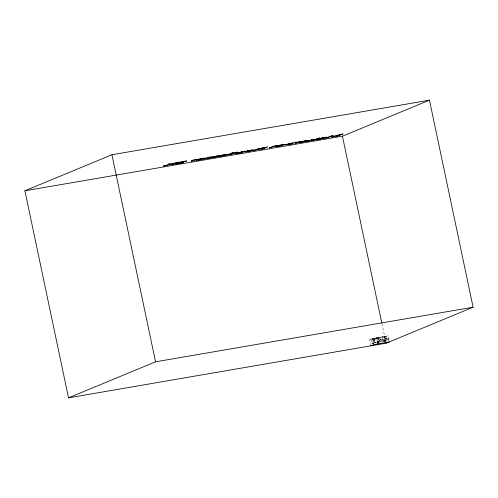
<?xml version="1.0" encoding="UTF-8"?>
<svg xmlns="http://www.w3.org/2000/svg" width="498" height="498" viewBox="0 0 498 498"><rect width="100%" height="100%" fill="white"/><g stroke="black" fill="none" stroke-linecap="round" stroke-linejoin="round"><path stroke-width="0.37" stroke-dasharray="2.49 1.87" d="M375.834 342.898L373.282 341.535L376.899 337.656L377.422 340.146L376.992 340.327L376.463 337.837M373.282 341.535L376.899 337.656M370.929 345.811L369.647 339.736L372.641 338.497L387.948 335.864L388.471 338.354L376.992 340.327M369.647 339.736L373.369 338.503L386.124 336.306L387.002 340.451L384.556 341.466L383.279 341.684L382.402 337.538L384.307 336.754L385.178 340.9L383.279 341.684M370.923 339.518L371.794 343.657L373.07 343.439L372.199 339.294L374.104 338.509L378.567 337.737L379.439 341.883L377.54 342.674L376.662 338.528L378.567 337.737M377.54 342.674L378.81 342.456L377.938 338.31L379.843 337.52L384.307 336.754M384.556 341.466L383.678 337.32L386.124 336.306M383.678 337.32L387.948 335.864M371.794 343.657L374.241 342.649L387.002 340.451M377.745 343.919L377.223 341.429L377.658 341.248L389.137 339.275L388.907 338.173L377.422 340.146M373.07 343.439L374.975 342.655L379.439 341.883M388.471 338.354L388.907 338.173M378.81 342.456L380.715 341.665L385.178 340.9M377.223 341.429L389.137 339.275M372.199 339.294L376.662 338.528M377.938 338.31L382.402 337.538M373.712 341.354L376.905 343.054M388.701 339.455L389.231 341.945M384.954 337.102L385.919 341.659M381.904 323.457L385.751 341.728M379.843 337.52L380.715 341.665M377.658 341.248L378.181 343.738M374.104 338.509L374.975 342.655M373.369 338.503L374.241 342.649M372.641 338.497L373.917 344.572"/><path stroke-width="0.75" d="M386.236 343.184L68.531 397.846L24.9 190.79L111.926 154.754L429.469 100.154L473.1 307.21L386.075 343.247M24.9 190.79L342.437 136.191L429.469 100.154M68.531 397.846L155.563 361.809L473.1 307.21M370.929 345.811L373.917 344.572L389.231 341.945M377.745 343.919L378.181 343.738M322.885 137.853L320.967 138.376L325.58 137.828L315.981 139.838L320.967 138.139L326.781 137.199L323.806 137.685M342.437 136.191L381.742 322.698M111.926 154.754L155.563 361.809M256.582 149.238L257.366 149.294L252.673 150.713L263.274 148.36L261.064 149.276L262.701 148.995L267.849 146.86L256.582 149.238M205.251 158.146L201.391 159.497L196.038 160.269L198.453 159.285L203.464 158.252A4.034 0.336 -11.9 0 1 205.058 158.103L205.251 158.146M284.769 144.47L280.916 145.821L275.562 146.593L277.977 145.615L282.982 144.576A4.034 0.336 -11.9 0 1 284.582 144.432L284.769 144.47M227.711 154.28L223.944 155.606L218.915 156.353L223.527 155.569L226.073 154.635L220.29 155.681L222.475 155.046L227.711 154.28M203.62 158.457C196.61 161.371 195.347 159.404 203.62 158.457M283.144 144.781C276.135 147.701 274.871 145.727 283.144 144.781M246.149 151.554L244.599 151.871L249.84 151.168L253.756 149.811L249.106 150.446L245.072 151.616L251.521 150.508L246.137 151.61M301.346 142.061L299.796 142.384L305.037 141.675L308.953 140.318L304.303 140.953L300.263 142.129L306.718 141.021L301.334 142.123M284.918 144.899L291.286 144.078L296.447 141.936L284.918 144.899M186.65 161.028L180.021 162.448L183.7 162.304L183.202 162.659L175.122 164.054L182.144 162.697C171.935 163.45 184.914 160.991 186.65 161.028M236.88 153.129L239.725 152.805L242.601 151.809L236.88 153.129M332.066 136.016L331.17 137.218L340.601 134.547L336.218 136.352L337.775 136.085L342.923 133.95L332.764 136.751L333.672 135.543L331.351 135.942L326.202 138.071L332.066 136.016M219.195 155.7L213.381 156.876L217.993 156.328L216.151 156.951L208.388 158.333L213.374 156.64L219.195 155.7M286.512 144.582C292.737 144.302 295.109 141.613 286.512 144.582M258.294 148.914L263.853 148.118L265.615 147.389L258.294 148.914M235.43 153.347L240.634 152.687L238.716 153.477L240.198 153.222L245.427 151.056L235.43 153.347M216.331 156.646L212.073 157.48L216.331 156.646M323.918 138.151L319.666 138.979L323.918 138.151M252.218 150.159L247.089 151.149L252.218 150.159M307.415 140.673L302.286 141.656L307.415 140.673M193.79 160.225L191.406 161.252L196.635 159.441L191.755 160.431L193.79 160.225M297.636 142.372L295.252 143.393L300.487 141.588L295.607 142.571L297.636 142.372M204.261 158.918L203.763 159.123L211.613 156.87L207.517 157.573L207 157.785L208.407 157.542L204.261 158.918M230.711 153.589L226.976 155.133L232.211 153.328L230.711 153.589M232.118 153.004L231.408 153.303L233.624 152.743L232.118 153.004M235.847 152.363L230.699 154.498L237.322 152.108L235.847 152.363M269.748 147.663L269.25 147.869L277.093 145.609L273.004 146.312L272.487 146.524L273.894 146.281L269.748 147.663M314.574 139.733L313.161 140.318L319.728 137.94L315.321 139.421L311.225 139.739L313.192 139.745L307.285 141.326L314.574 139.733M170.82 164.278L163.419 166.064L170.304 164.24L168.766 163.898L171.798 163.854L178.894 162.155L172.339 163.892L174.02 164.24L172.047 164.577L170.82 164.278"/></g></svg>
